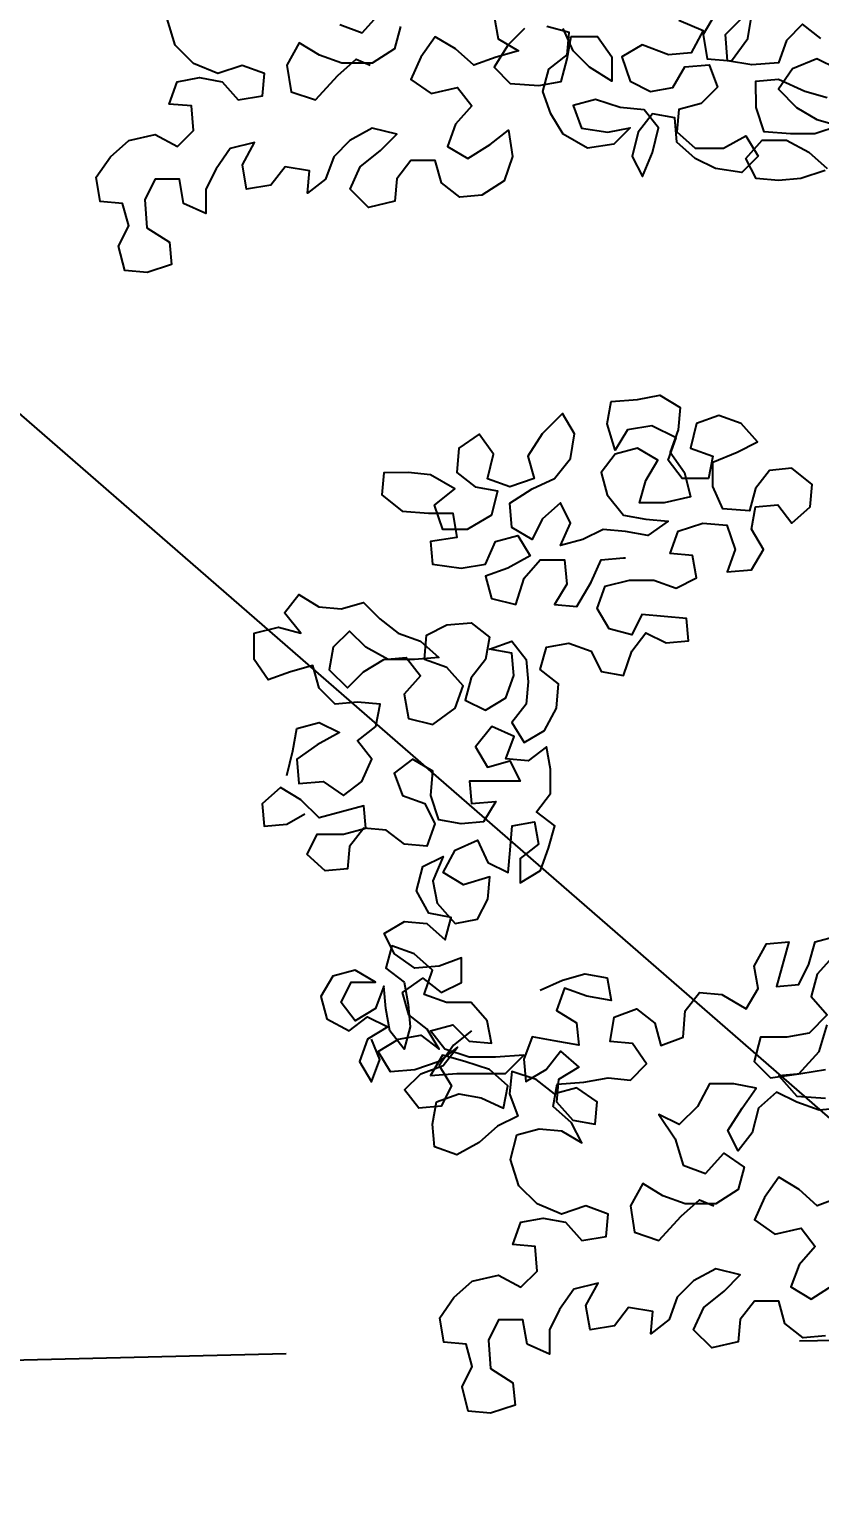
# Model space of a CAD drawing. Header units: metres. Extents: x 750563 to 756046, y 4495933 to 4497284.
# Drawn here: x 755707.609 to 755707.994, y 4496172.002 to 4496172.711 of the extents above; entities that cross this region are included whole.
import ezdxf
from ezdxf import colors
from ezdxf.entities.mleader import LeaderData, LeaderLine
from ezdxf.math import Vec2, Vec3

# ---------------------------------------------------------------- set-up
doc = ezdxf.new("R2010")
doc.units = ezdxf.units.M
doc.linetypes.add('kv_TRAZOS', pattern=[0.75, 0.5, -0.25])
doc.layers.add('00_DETALLES', color=7, linetype='Continuous', true_color=0xe0f0d1)
doc.layers.add('00_TEXTOS', color=7, linetype='Continuous')
doc.layers.add('00TRAMA16', color=16, linetype='Continuous')
doc.styles.get("Standard").update_dxf_attribs({"font": 'simplex.shx'})

# ---------------------------------------------------------------- blocks, each defined once
blk = doc.blocks.new('Arbol21')
for points in [[(-1.6229, 4.716), (-1.6525, 4.7061), (-1.6797, 4.7036), (-1.7069, 4.706), (-1.7192, 4.7307), (-1.6995, 4.753), (-1.6698, 4.753), (-1.6426, 4.7382), (-1.6204, 4.7185)], [(-1.6081, 4.8396), (-1.6329, 4.8519), (-1.6625, 4.8395), (-1.6798, 4.8148), (-1.6575, 4.7926), (-1.6328, 4.7778), (-1.6056, 4.7704), (-1.6353, 4.7605), (-1.6649, 4.7604), (-1.697, 4.7629), (-1.7069, 4.7925), (-1.707, 4.8246), (-1.6798, 4.8271), (-1.6477, 4.8123), (-1.6205, 4.8049)], [(-1.6279, 4.8766), (-1.6502, 4.8939), (-1.67, 4.8741), (-1.6798, 4.8469), (-1.7119, 4.8444), (-1.7416, 4.8493), (-1.7441, 4.8814), (-1.7046, 4.921)], [(-1.7565, 4.9061), (-1.7713, 4.8814), (-1.7663, 4.8518), (-1.7367, 4.8493), (-1.7169, 4.8765), (-1.712, 4.9062)], [(-1.801, 4.8987), (-1.7713, 4.8864), (-1.7861, 4.8592), (-1.8133, 4.8567), (-1.8454, 4.869), (-1.8701, 4.8541), (-1.8602, 4.8245), (-1.8355, 4.8122), (-1.8083, 4.8171), (-1.7935, 4.8419), (-1.7638, 4.8444), (-1.7539, 4.8172), (-1.7737, 4.7974), (-1.8009, 4.79), (-1.8033, 4.7628), (-1.781, 4.743), (-1.7464, 4.7431), (-1.7193, 4.7579), (-1.7044, 4.7332), (-1.7242, 4.7134), (-1.7563, 4.7183), (-1.781, 4.7307), (-1.8033, 4.7504), (-1.8058, 4.7801), (-1.833, 4.785), (-1.8503, 4.7627), (-1.8576, 4.7331), (-1.8453, 4.7084), (-1.8329, 4.738), (-1.8255, 4.7677), (-1.8429, 4.7899), (-1.8725, 4.7924), (-1.9022, 4.8022), (-1.9294, 4.7948), (-1.9195, 4.7676), (-1.8873, 4.7627), (-1.8601, 4.7677), (-1.8799, 4.7479), (-1.912, 4.7429), (-1.9417, 4.7602), (-1.9565, 4.7849), (-1.9664, 4.812), (-1.9591, 4.8392), (-1.9368, 4.8566), (-1.9344, 4.8837), (-1.9616, 4.8911)], [(-1.9888, 4.8886), (-2.0085, 4.8688), (-2.0258, 4.8416), (-2.006, 4.8219), (-1.9714, 4.8195), (-1.9442, 4.8244), (-1.9368, 4.8516), (-1.9319, 4.8788), (-1.8998, 4.8788), (-1.8825, 4.8541), (-1.8824, 4.8245), (-1.9096, 4.8418), (-1.9294, 4.8615), (-1.9418, 4.8887)], [(-2.0258, 4.9034), (-2.0209, 4.8762), (-1.9961, 4.8614), (-2.0233, 4.854), (-2.0505, 4.8441), (-2.0728, 4.8638), (-2.0975, 4.8786), (-2.1148, 4.8539), (-2.1271, 4.8267), (-2.1024, 4.8094), (-2.0702, 4.8169), (-2.0529, 4.7947), (-2.0727, 4.7724), (-2.0825, 4.7452), (-2.0578, 4.7304), (-2.0306, 4.7477), (-2.0084, 4.7651), (-2.0034, 4.7329), (-2.0133, 4.7033), (-2.0405, 4.6859), (-2.0676, 4.6834), (-2.0899, 4.7007), (-2.0973, 4.7279), (-2.127, 4.7279), (-2.1443, 4.7056), (-2.1467, 4.6784), (-2.1788, 4.671), (-2.2011, 4.6932), (-2.1888, 4.7204), (-2.1641, 4.7402), (-2.1443, 4.76), (-2.174, 4.7674), (-2.2012, 4.7525), (-2.2209, 4.7327), (-2.2308, 4.7055), (-2.253, 4.6882), (-2.2505, 4.7154), (-2.2802, 4.7203), (-2.2975, 4.6981), (-2.3271, 4.6931), (-2.3321, 4.7227), (-2.3173, 4.7499), (-2.347, 4.7425), (-2.3642, 4.7178), (-2.3766, 4.693), (-2.3765, 4.6634), (-2.4037, 4.6757), (-2.4087, 4.7054), (-2.4384, 4.7053), (-2.4507, 4.6806), (-2.4482, 4.646), (-2.421, 4.6288), (-2.4185, 4.6016), (-2.4481, 4.5917), (-2.4753, 4.5941), (-2.4828, 4.6238), (-2.4704, 4.6485), (-2.4779, 4.6757), (-2.5051, 4.6781), (-2.51, 4.7078), (-2.4927, 4.7325), (-2.4705, 4.7523), (-2.4384, 4.7597), (-2.4112, 4.7449), (-2.3915, 4.7647), (-2.394, 4.7944), (-2.4211, 4.7968), (-2.4113, 4.824), (-2.3841, 4.829), (-2.3569, 4.824), (-2.3371, 4.8018), (-2.3075, 4.8068), (-2.305, 4.834), (-2.3322, 4.8438), (-2.3619, 4.8339), (-2.3915, 4.8463), (-2.4138, 4.8685), (-2.4237, 4.9006)], [(-2.2136, 4.8934), (-2.1865, 4.8835), (-2.1642, 4.9082)], [(-2.1395, 4.891), (-2.1469, 4.8638), (-2.1741, 4.8465), (-2.2111, 4.8464), (-2.2383, 4.8563), (-2.263, 4.8711), (-2.2779, 4.8439), (-2.2729, 4.8118), (-2.2432, 4.8019), (-2.2161, 4.8316), (-2.1938, 4.8514), (-2.1765, 4.844)], [(-2.2782, 3.9798), (-2.2709, 4.0095), (-2.2659, 4.0367), (-2.2388, 4.0441), (-2.214, 4.0318), (-2.2412, 4.0169), (-2.2659, 3.9996), (-2.2634, 3.9699), (-2.2338, 3.9724), (-2.209, 3.9552), (-2.1868, 3.9725), (-2.1745, 3.9997), (-2.1918, 4.0219), (-2.1696, 4.0392), (-2.1646, 4.0664), (-2.1918, 4.0689), (-2.219, 4.0664), (-2.2388, 4.0861), (-2.2462, 4.1133), (-2.2734, 4.1059), (-2.3006, 4.0959), (-2.3179, 4.1206), (-2.3179, 4.1528), (-2.2883, 4.1602), (-2.2611, 4.1528), (-2.2809, 4.1775), (-2.2636, 4.1998), (-2.2389, 4.185), (-2.2117, 4.1825), (-2.1845, 4.19), (-2.1647, 4.1702), (-2.1425, 4.1529), (-2.1153, 4.1431), (-2.093, 4.1233), (-2.1227, 4.1208), (-2.1548, 4.1208), (-2.182, 4.1356), (-2.2018, 4.1553), (-2.2215, 4.1356), (-2.2265, 4.1084), (-2.2042, 4.0862), (-2.1845, 4.1059), (-2.1598, 4.1208), (-2.1326, 4.1233), (-2.1153, 4.1011), (-2.135, 4.0788), (-2.13, 4.0491), (-2.1004, 4.0418), (-2.0732, 4.0616), (-2.0633, 4.0888), (-2.0831, 4.111), (-2.1103, 4.1208), (-2.1079, 4.1505), (-2.0832, 4.1629), (-2.0535, 4.1654), (-2.0313, 4.1481), (-2.0362, 4.1209), (-2.0535, 4.0986), (-2.0609, 4.0715), (-2.0361, 4.0591), (-2.0114, 4.074), (-2.0016, 4.1012), (-2.0041, 4.1283), (-2.0313, 4.1333), (-2.0041, 4.1432), (-1.9868, 4.1209), (-1.9843, 4.0938), (-1.9867, 4.0666), (-2.004, 4.0443), (-1.9891, 4.0196), (-1.9644, 4.0345), (-1.9496, 4.0617), (-1.9472, 4.0913), (-1.9695, 4.1086), (-1.9621, 4.1358), (-1.9349, 4.1408), (-1.9077, 4.1309), (-1.8953, 4.1062), (-1.8681, 4.1013), (-1.8583, 4.1309), (-1.841, 4.1532), (-1.8163, 4.1409), (-1.7891, 4.1434), (-1.7916, 4.1705), (-1.846, 4.1754), (-1.8583, 4.1507), (-1.8855, 4.1581), (-1.9003, 4.1828), (-1.8905, 4.21), (-1.8608, 4.2174), (-1.8312, 4.2175), (-1.804, 4.2076), (-1.7793, 4.22), (-1.7842, 4.2472), (-1.8114, 4.2496), (-1.8016, 4.2768), (-1.7719, 4.2867), (-1.7423, 4.2843), (-1.7324, 4.2546), (-1.7422, 4.2274), (-1.7126, 4.2299), (-1.6978, 4.2547), (-1.7126, 4.2794), (-1.7077, 4.3065), (-1.6805, 4.309), (-1.6632, 4.2868), (-1.641, 4.3066), (-1.6385, 4.3338), (-1.6633, 4.3535), (-1.6904, 4.351), (-1.7077, 4.3288), (-1.7151, 4.3016), (-1.7472, 4.304), (-1.7596, 4.3312), (-1.7596, 4.3609), (-1.73, 4.3732), (-1.7053, 4.3856), (-1.7251, 4.4078), (-1.7523, 4.4177), (-1.7794, 4.4078), (-1.7868, 4.3781), (-1.7596, 4.3683), (-1.7646, 4.3411), (-1.7967, 4.3411), (-1.814, 4.3633), (-1.8041, 4.3905), (-1.8338, 4.4053), (-1.8635, 4.4003), (-1.8783, 4.3756), (-1.8882, 4.4077), (-1.8833, 4.4349), (-1.8511, 4.4374), (-1.824, 4.4424), (-1.7992, 4.4276), (-1.8017, 4.4004), (-1.8115, 4.3732), (-1.7942, 4.3485), (-1.7868, 4.3188), (-1.8189, 4.3114), (-1.8486, 4.3114), (-1.8412, 4.3385), (-1.8264, 4.3633), (-1.8511, 4.3781), (-1.8783, 4.3706), (-1.8955, 4.3484), (-1.8881, 4.3212), (-1.8683, 4.2965), (-1.8411, 4.2916), (-1.8139, 4.2891), (-1.8386, 4.2718), (-1.8658, 4.2767), (-1.893, 4.2792), (-1.9177, 4.2668), (-1.9449, 4.2594), (-1.9326, 4.2866), (-1.9449, 4.3113), (-1.9672, 4.2915), (-1.9795, 4.2668), (-2.0042, 4.2816), (-2.0067, 4.3112), (-1.9795, 4.3285), (-1.9524, 4.3409), (-1.9326, 4.3656), (-1.9277, 4.3953), (-1.9426, 4.42), (-1.9673, 4.3953), (-1.9845, 4.3681), (-1.9771, 4.3409), (-2.0067, 4.331), (-2.0339, 4.3408), (-2.0265, 4.3705), (-2.0439, 4.3952), (-2.0686, 4.3779), (-2.071, 4.3482), (-2.0487, 4.3309), (-2.0216, 4.326), (-2.0289, 4.2964), (-2.0586, 4.279), (-2.0882, 4.279), (-2.0981, 4.3087), (-2.0735, 4.3285), (-2.1031, 4.3457), (-2.1303, 4.3482), (-2.16, 4.3481), (-2.1624, 4.321), (-2.1377, 4.3012), (-2.1056, 4.2988), (-2.0759, 4.2988), (-2.0709, 4.2691), (-2.103, 4.2642), (-2.1006, 4.237), (-2.066, 4.2321), (-2.0363, 4.237), (-2.024, 4.2642), (-1.9968, 4.2717), (-1.9819, 4.247), (-2.0091, 4.2321), (-2.0363, 4.2222), (-2.0288, 4.195), (-1.9992, 4.1877), (-1.9893, 4.2198), (-1.9696, 4.2421), (-1.9399, 4.2421), (-1.9374, 4.2124), (-1.9522, 4.1877), (-1.925, 4.1853), (-1.9078, 4.2149), (-1.8954, 4.2421), (-1.8683, 4.2446), (-1.8658, 4.2446)], [(-2.0531, 3.6687), (-2.0753, 3.6513), (-2.0926, 3.6266), (-2.0777, 3.6019), (-2.0901, 3.5772), (-2.1172, 3.5747), (-2.1346, 3.5969), (-2.1148, 3.6167), (-2.0876, 3.6266), (-2.0704, 3.6489), (-2.0926, 3.6315), (-2.1222, 3.6216), (-2.1519, 3.6191), (-2.1667, 3.6438), (-2.142, 3.6587), (-2.1149, 3.6637), (-2.0926, 3.6464), (-2.1074, 3.6711), (-2.1297, 3.6883), (-2.1371, 3.7155), (-2.1124, 3.7328), (-2.0902, 3.7156), (-2.0655, 3.7279), (-2.0655, 3.7576), (-2.0927, 3.7477), (-2.1223, 3.7452), (-2.1471, 3.7625), (-2.1594, 3.7872), (-2.1348, 3.802), (-2.1076, 3.7996), (-2.0853, 3.7798), (-2.0779, 3.807), (-2.1051, 3.8119), (-2.12, 3.8391), (-2.1126, 3.8688), (-2.0879, 3.8811), (-2.1002, 3.8515), (-2.0952, 3.8243), (-2.073, 3.7996), (-2.0458, 3.8046), (-2.0335, 3.8293), (-2.031, 3.8565), (-2.0631, 3.8466), (-2.0879, 3.8614), (-2.073, 3.8886), (-2.0459, 3.901), (-2.0335, 3.8738), (-2.0088, 3.8614), (-2.0063, 3.8886), (-2.0039, 3.9183), (-1.9767, 3.9233), (-1.9717, 3.8961), (-1.994, 3.8788), (-1.9939, 3.8491), (-1.9692, 3.864), (-1.9594, 3.8911), (-1.952, 3.9183), (-1.9742, 3.9356), (-1.957, 3.9579), (-1.957, 3.9875), (-1.962, 4.0147), (-1.9842, 3.9974), (-2.0114, 3.9998), (-2.0015, 4.027), (-2.0287, 4.0394), (-2.0485, 4.0146), (-2.0336, 3.9899), (-2.0064, 3.9974), (-1.994, 3.9727), (-2.0558, 3.9726), (-2.0533, 3.9454), (-2.0237, 3.9479), (-2.0385, 3.9232), (-2.0657, 3.9207), (-2.0929, 3.9256), (-2.1028, 3.9553), (-2.1003, 3.9849), (-2.125, 3.9997), (-2.1473, 3.9824), (-2.1374, 3.9552), (-2.1102, 3.9454), (-2.0978, 3.9207), (-2.1077, 3.8935), (-2.1348, 3.8959), (-2.1571, 3.9132), (-2.1843, 3.9157), (-2.2016, 3.8934), (-2.204, 3.8662), (-2.2312, 3.8637), (-2.2534, 3.8835), (-2.2411, 3.9082), (-2.209, 3.9082), (-2.1818, 3.9157), (-2.1843, 3.9428), (-2.2387, 3.928), (-2.2609, 3.9502), (-2.2856, 3.965), (-2.3079, 3.9452), (-2.3054, 3.918), (-2.2782, 3.9205), (-2.256, 3.9329)], [(-1.6052, 3.4659), (-1.6324, 3.456), (-1.6546, 3.4758), (-1.6793, 3.4906), (-1.6966, 3.4659), (-1.7089, 3.4387), (-1.6842, 3.4214), (-1.6521, 3.4288), (-1.6348, 3.4066), (-1.6545, 3.3843), (-1.6644, 3.3572), (-1.6397, 3.3423), (-1.6125, 3.3597)], [(-1.6223, 3.2979), (-1.6495, 3.2954), (-1.6718, 3.3127), (-1.6792, 3.3398), (-1.7089, 3.3398), (-1.7261, 3.3176), (-1.7286, 3.2904), (-1.7607, 3.2829), (-1.783, 3.3051), (-1.7706, 3.3323), (-1.7459, 3.3521), (-1.7262, 3.3719), (-1.7558, 3.3793), (-1.783, 3.3645), (-1.8028, 3.3447), (-1.8126, 3.3175), (-1.8348, 3.3002), (-1.8324, 3.3273), (-1.8621, 3.3323), (-1.8793, 3.31), (-1.909, 3.305), (-1.914, 3.3347), (-1.8992, 3.3619), (-1.9288, 3.3544), (-1.9461, 3.3297), (-1.9584, 3.305), (-1.9584, 3.2753), (-1.9856, 3.2877), (-1.9906, 3.3173), (-2.0202, 3.3173), (-2.0325, 3.2926), (-2.03, 3.258), (-2.0028, 3.2407), (-2.0003, 3.2135), (-2.03, 3.2036), (-2.0572, 3.206), (-2.0646, 3.2357), (-2.0523, 3.2604), (-2.0597, 3.2876), (-2.0869, 3.29), (-2.0919, 3.3197), (-2.0746, 3.3444), (-2.0524, 3.3642), (-2.0203, 3.3717), (-1.9931, 3.3569), (-1.9733, 3.3766), (-1.9758, 3.4063), (-2.003, 3.4087), (-1.9931, 3.4359), (-1.966, 3.4409), (-1.9388, 3.436), (-1.919, 3.4138), (-1.8893, 3.4187), (-1.8869, 3.4459), (-1.9141, 3.4558), (-1.9437, 3.4459), (-1.9734, 3.4582), (-1.9956, 3.4804), (-2.0056, 3.5125), (-1.9982, 3.5422), (-1.971, 3.5496), (-1.9438, 3.5472), (-1.9191, 3.5324), (-1.9315, 3.5571), (-1.9537, 3.5768), (-1.9488, 3.604), (-1.9167, 3.6065), (-1.887, 3.6115), (-1.8598, 3.609), (-1.8401, 3.6288), (-1.8574, 3.6535), (-1.8846, 3.656), (-1.8797, 3.6856), (-1.8525, 3.6955), (-1.8303, 3.6783), (-1.8228, 3.6511), (-1.7956, 3.661), (-1.7932, 3.6931), (-1.7759, 3.7154), (-1.7487, 3.7129), (-1.7191, 3.6957), (-1.7043, 3.7204), (-1.7092, 3.7476), (-1.6944, 3.7748), (-1.6672, 3.7773), (-1.682, 3.7229), (-1.6548, 3.7254), (-1.6425, 3.7501), (-1.6351, 3.7773), (-1.6079, 3.7847)], [(-1.6104, 3.7625), (-1.6326, 3.7378), (-1.64, 3.7106), (-1.6202, 3.6883), (-1.6424, 3.6661), (-1.6696, 3.6611), (-1.7017, 3.6611), (-1.7091, 3.6314), (-1.6893, 3.6117), (-1.6547, 3.6166), (-1.6301, 3.6438), (-1.6202, 3.676)], [(-1.6226, 3.6216), (-1.6523, 3.6166), (-1.6794, 3.6141), (-1.6572, 3.5895), (-1.6226, 3.587)], [(-1.6028, 3.5747), (-1.63, 3.5722), (-1.6572, 3.582), (-1.6819, 3.5944), (-1.7041, 3.5746), (-1.7115, 3.5449), (-1.7288, 3.5227), (-1.7412, 3.5474), (-1.7239, 3.5746), (-1.7066, 3.5993), (-1.7338, 3.6042), (-1.7635, 3.6042), (-1.7783, 3.577), (-1.8005, 3.5547), (-1.8252, 3.5671), (-1.8054, 3.5374), (-1.7955, 3.5053), (-1.7683, 3.4954), (-1.7461, 3.5202), (-1.7214, 3.5029), (-1.7287, 3.4757), (-1.7559, 3.4584), (-1.793, 3.4584), (-1.8202, 3.4682), (-1.8449, 3.483), (-1.8597, 3.4558), (-1.8547, 3.4237), (-1.8251, 3.4138), (-1.7979, 3.4435), (-1.7757, 3.4633), (-1.7584, 3.4559)], [(-1.9698, 3.7183), (-1.9426, 3.7307), (-1.9155, 3.7381), (-1.8883, 3.7332), (-1.8833, 3.706), (-1.913, 3.711), (-1.9402, 3.7208), (-1.95, 3.6936), (-1.9253, 3.6788), (-1.9228, 3.6516), (-1.9525, 3.6566), (-1.9796, 3.6615), (-1.9895, 3.6343), (-1.987, 3.6071), (-1.9623, 3.6219), (-1.945, 3.6442), (-1.9228, 3.6245), (-1.9475, 3.6096), (-1.9499, 3.5824), (-1.9301, 3.5602), (-1.9029, 3.5553), (-1.9005, 3.5825), (-1.9252, 3.5997), (-1.9524, 3.5923), (-1.9747, 3.6096), (-2.0043, 3.6194), (-2.0068, 3.5923), (-1.9969, 3.5651), (-2.0216, 3.5527), (-2.0438, 3.5329), (-2.0709, 3.5181), (-2.0981, 3.5279), (-2.1006, 3.5551), (-2.0957, 3.5823), (-2.0685, 3.5922), (-2.0414, 3.5873), (-2.0142, 3.5749), (-2.0092, 3.6021), (-2.0315, 3.6219), (-2.0612, 3.6317), (-2.0884, 3.6391), (-2.1032, 3.6144), (-2.071, 3.6169), (-2.0117, 3.617), (-1.9895, 3.6392), (-2.0241, 3.6367), (-2.0562, 3.6367), (-2.0859, 3.6465), (-2.1032, 3.6688), (-2.076, 3.6762), (-2.0562, 3.6565), (-2.0291, 3.654), (-2.034, 3.6812), (-2.0538, 3.7034), (-2.0835, 3.7034), (-2.1107, 3.7132), (-2.1008, 3.7429), (-2.1231, 3.7627), (-2.1503, 3.7725), (-2.1576, 3.7453), (-2.1354, 3.7281), (-2.1304, 3.7009), (-2.1279, 3.6737), (-2.1353, 3.6465), (-2.1526, 3.6687), (-2.1576, 3.6959), (-2.1601, 3.7231), (-2.17, 3.6959), (-2.1947, 3.681), (-2.212, 3.7033), (-2.1996, 3.728), (-2.17, 3.728), (-2.1947, 3.7428), (-2.2219, 3.7354), (-2.2367, 3.7107), (-2.2293, 3.6835), (-2.2021, 3.6687), (-2.1798, 3.686), (-2.1551, 3.6737), (-2.1798, 3.6588), (-2.1897, 3.6316), (-2.1748, 3.6069), (-2.165, 3.6341), (-2.1749, 3.6588)]]:
    blk.add_lwpolyline(points)

msp = doc.modelspace()

# ---------------------------------------------------------------- linework, layer by layer
at = {"layer": '00TRAMA16', "color": 80, "linetype": 'kv_TRAZOS', "flags": 128}
msp.add_lwpolyline([(755712.23323, 4496172.1752), (755698.46595, 4496171.84178), (755687.75159, 4496171.9808), (755678.28956, 4496172.02714), (755674.19251, 4496172.19944)], dxfattribs=at)

# ---------------------------------------------------------------- block references
at = {"layer": '00_DETALLES', "xscale": 0.4000000000000057, "yscale": 0.4000000000000057, "zscale": 0.4000000000000057}
msp.add_blockref('Arbol21', (755708.64603, 4496170.75588), dxfattribs=at)

# ---------------------------------------------------------------- leaders
at = {"layer": '00_TEXTOS'}
ml = msp.add_multileader_mtext('Standard', dxfattribs=at)
ml.set_content('TERRENO NATURAL', color=256)
ml.set_leader_properties()
ml.build(insert=Vec2(0, 0))
ml.multileader.update_dxf_attribs({"text_left_attachment_type": 5, "text_right_attachment_type": 5, "dogleg_length": 0, "arrow_head_size": 0.125})
ctx = ml.context
ctx.base_point, ctx.char_height, ctx.arrow_head_size, ctx.landing_gap_size, ctx.plane_origin = Vec3(755705.52965, 4496172.68845), 0.125, 0.125, 0.05, Vec3(755709.66442, 4496172.50002)
ctx.left_attachment, ctx.right_attachment, ctx.text_align_type = 5, 5, 1
notes = []
notes.append((ctx, [(1, (1, 1, 0), (755707.41536, 4496172.68845), (-1, 0), 0, [(0, [(755708.12017, 4496172.07559)], 0, [])])]))
ctx.mtext.insert, ctx.mtext.alignment, ctx.mtext.line_spacing_style, ctx.mtext.flow_direction = Vec3(755706.49334, 4496172.88012), 2, 2, 5
for ctx, leaders in notes:
    for number, flags, end, landing, length, lines in leaders:
        leader = LeaderData()
        leader.index, (leader.has_last_leader_line, leader.has_dogleg_vector, leader.attachment_direction) = number, flags
        leader.last_leader_point, leader.dogleg_vector, leader.dogleg_length = Vec3(end), Vec3(landing), length
        for number, points, colour, breaks in lines:
            line = LeaderLine()
            line.index, line.vertices, line.color, line.breaks = number, Vec3.list(points), colors.encode_raw_color(colour), breaks
            leader.lines.append(line)
        ctx.leaders.append(leader)

doc.saveas('drawing.dxf')
